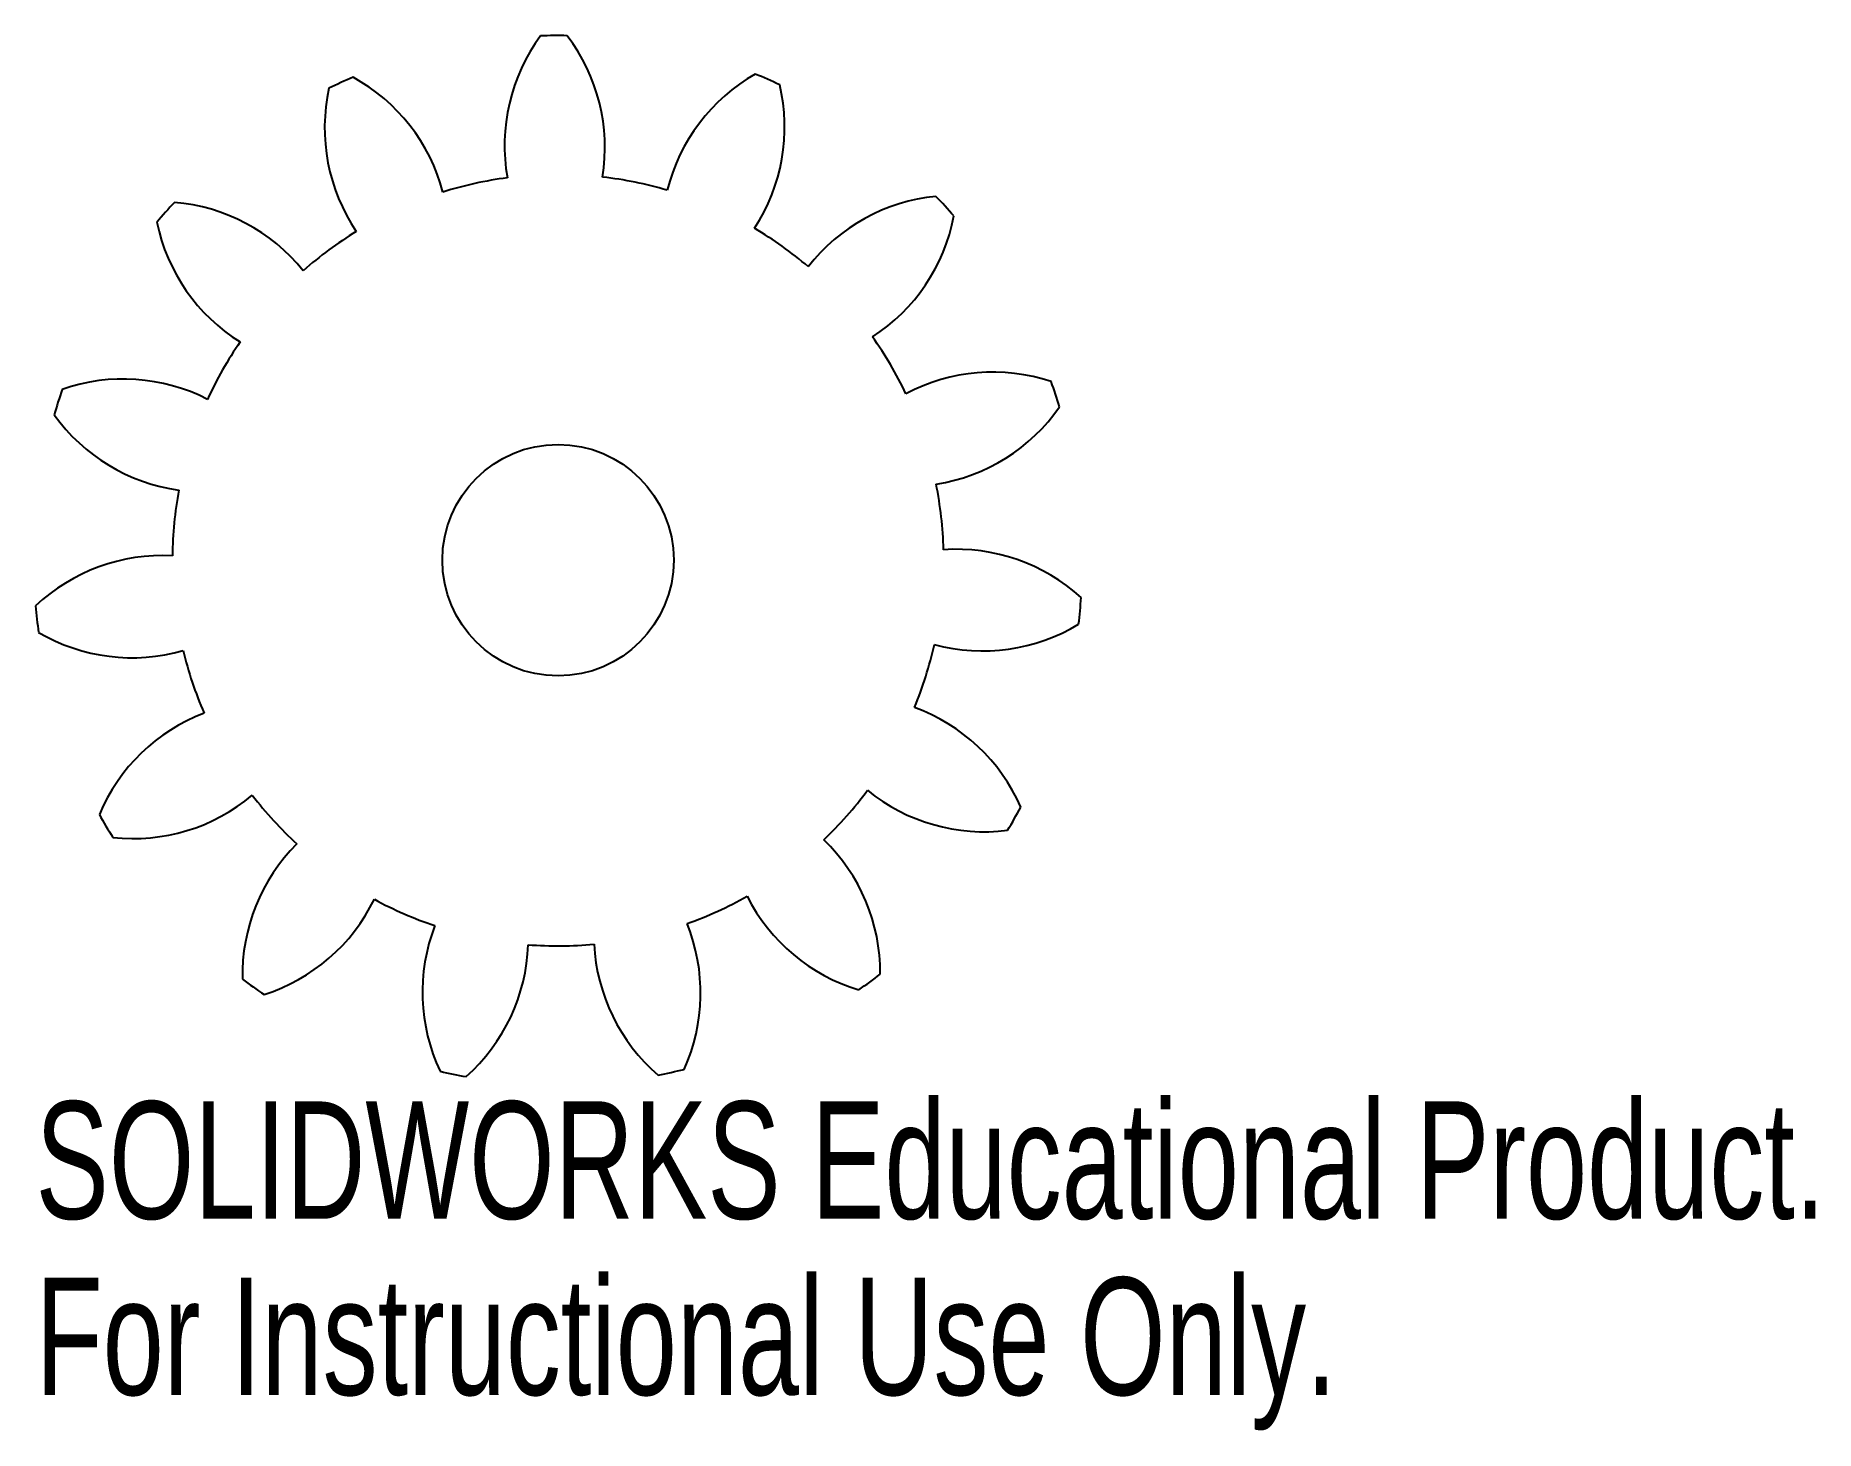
# Model space of a CAD drawing. Header units: inches. Extents: x -0.85 to 2.04, y -1.41 to 0.85.
import ezdxf

# ---------------------------------------------------------------- set-up
doc = ezdxf.new("R2010")
doc.units = ezdxf.units.IN
doc.header["$MEASUREMENT"] = 0
doc.styles.add('SLDTEXTSTYLE0', font='TXT', dxfattribs={"width": 0.7})

msp = doc.modelspace()

# ---------------------------------------------------------------- linework, layer by layer
at = {"color": 7, "linetype": 'Continuous', "lineweight": 25}
msp.add_circle((0, 0), 0.1875, dxfattribs=at)
for centre, radius, start, end in [((0.2133, 0.6717), 0.3, 143.6489, 190.0159), ((0, 0), 0.85, 89.0038, 91.9078), ((-0.224, 0.6682), 0.3, 350.8957, 37.2626), ((0, 0), 0.85, 113.0038, 115.9078), ((-0.4764, 0.5194), 0.3, 14.8957, 61.2626), ((0.4681, 0.5269), 0.3, 119.6489, 166.0159), ((0, 0), 0.85, 65.0038, 67.9078), ((-0.0783, 0.7004), 0.3, 167.6489, 214.0159), ((0.0672, 0.7016), 0.3, 326.8957, 13.2626), ((0, 0), 0.625, 97.5493, 107.3623), ((0, 0), 0.625, 73.5493, 83.3623), ((0, 0), 0.85, 137.0038, 139.9078), ((-0.6465, 0.2807), 0.3, 38.8957, 85.2626), ((0.6419, 0.2909), 0.3, 95.6489, 142.0159), ((0, 0), 0.85, 41.0038, 43.9078), ((0.3467, 0.6136), 0.3, 302.8957, 349.2626), ((-0.3564, 0.608), 0.3, 191.6489, 238.0159), ((0, 0), 0.625, 121.5493, 131.3623), ((0, 0), 0.625, 49.5493, 59.3623), ((0, 0), 0.625, 145.5493, 155.3623), ((0, 0), 0.625, 25.5493, 35.3623), ((-0.7047, -0.0065), 0.3, 62.8957, 109.2626), ((0.7048, 0.0047), 0.3, 71.6489, 118.0159), ((0, 0), 0.85, 17.0038, 19.9078), ((0, 0), 0.85, 161.0038, 163.9078), ((-0.5729, 0.4105), 0.3, 215.6489, 262.0159), ((0.5663, 0.4195), 0.3, 278.8957, 325.2626), ((0, 0), 0.625, 1.5493, 11.3623), ((0, 0), 0.625, 169.5493, 179.3623), ((-0.6412, -0.2926), 0.3, 86.8957, 133.2626), ((0.6457, -0.2824), 0.3, 47.6489, 94.0159), ((0, 0), 0.85, 185.0038, 187.9078), ((0, 0), 0.85, 353.0038, 355.9078), ((0.688, 0.1529), 0.3, 254.8957, 301.2626), ((-0.6903, 0.1419), 0.3, 239.6489, 286.0159), ((0, 0), 0.625, 337.5493, 347.3623), ((0, 0), 0.625, 193.5493, 203.3623), ((-0.4667, -0.5281), 0.3, 110.8957, 157.2626), ((0.4751, -0.5206), 0.3, 23.6489, 70.0159), ((0, 0), 0.625, 313.5493, 323.3623), ((0.6907, -0.1401), 0.3, 230.8957, 277.2626), ((-0.6884, -0.1511), 0.3, 263.6489, 310.0159), ((0, 0), 0.625, 217.5493, 227.3623), ((0, 0), 0.85, 329.0038, 331.9078), ((0, 0), 0.85, 209.0038, 211.9078), ((-0.2116, -0.6723), 0.3, 134.8957, 181.2626), ((0.2222, -0.6688), 0.3, 359.6489, 46.0159), ((0, 0), 0.625, 289.5493, 299.3623), ((0.574, -0.409), 0.3, 206.8957, 253.2626), ((-0.5674, -0.418), 0.3, 287.6489, 334.0159), ((0, 0), 0.625, 241.5493, 251.3623), ((0.0802, -0.7002), 0.3, 158.8957, 205.2626), ((-0.069, -0.7014), 0.3, 335.6489, 22.0159), ((-0.3483, -0.6127), 0.3, 311.6489, 358.0159), ((0, 0), 0.625, 265.5493, 275.3623), ((0.358, -0.6071), 0.3, 182.8957, 229.2626), ((0, 0), 0.85, 233.0038, 235.9078), ((0, 0), 0.85, 305.0038, 307.9078), ((0, 0), 0.85, 257.0038, 259.9078), ((0, 0), 0.85, 281.0038, 283.9078)]:
    msp.add_arc(centre, radius, start, end, dxfattribs=at)

# ---------------------------------------------------------------- texts
at = {"color": 7, "linetype": 'Continuous', "char_height": 0.1903, "attachment_point": 1, "style": 'SLDTEXTSTYLE0'}
for s, insert in [('SOLIDWORKS Educational Product.', (-0.8468, -0.877)), ('For Instructional Use Only.', (-0.8468, -1.1624))]:
    msp.add_mtext(s, dxfattribs=dict(at, insert=insert))

doc.saveas('drawing.dxf')
